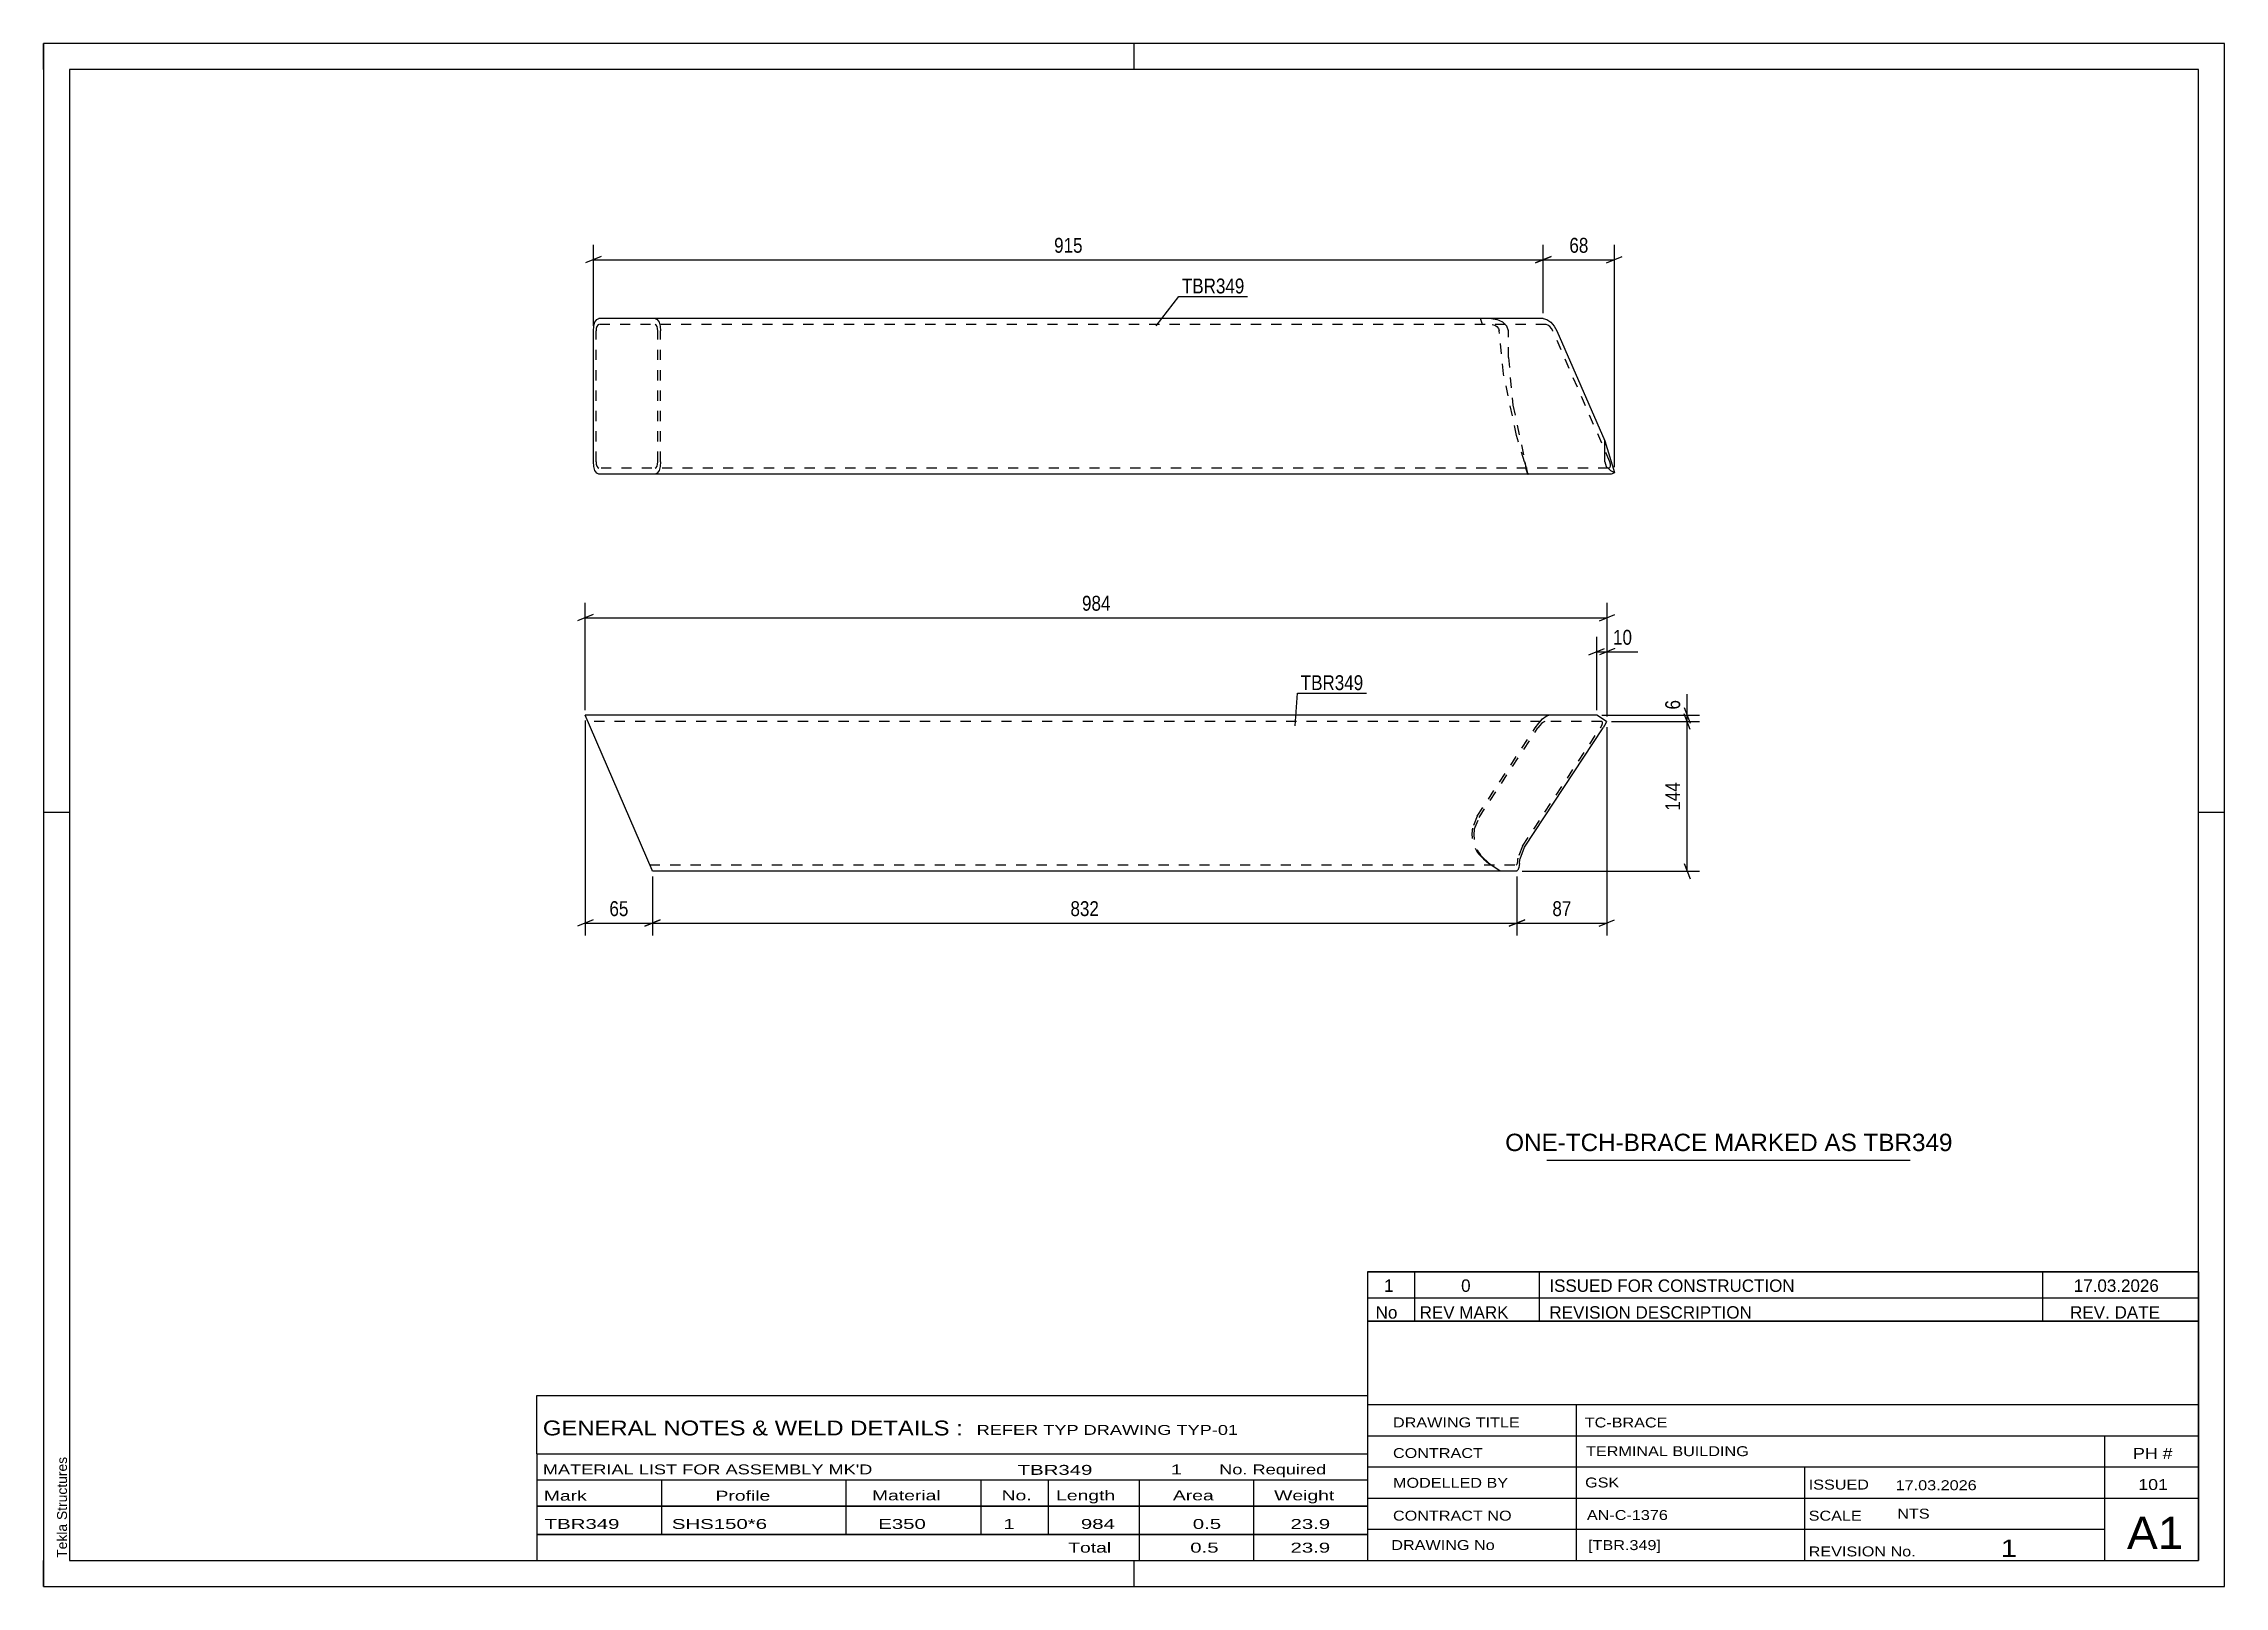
# Paper-space layout 'Layout1' of a CAD drawing. Header units: millimetres. Extents: x 0 to 420, y 0 to 297.
# The model-space entities are those that its viewports show. They can reach past a viewport. Long polylines and large blocks are cut down to what shows.
import ezdxf

# ---------------------------------------------------------------- set-up
doc = ezdxf.new("R2010")
doc.units = ezdxf.units.MM
doc.linetypes.add('DXK_LINE_DOT2', pattern=[3.9198, 1.9599, -1.9599])
doc.layers.add('Viewport layer', color=7, linetype='Continuous', plot=False)
doc.styles.add('Arial', font='ARIAL.TTF', dxfattribs={"height": 0.2})
doc.styles.add('Arial Narrow', font='ARIALN.TTF', dxfattribs={"height": 0.2})

# ---------------------------------------------------------------- blocks, each defined once
blk = doc.blocks.new('Unknown-580742626-1161')
at = {"color": 5, "linetype": 'Continuous'}
for p, q in [((420, 297), (0, 297)), ((0, 297), (0, 0)), ((0, 292), (0, 297)), ((210, 292), (210, 297)), ((420, 0), (420, 297)), ((415, 292), (5, 292)), ((5, 292), (5, 5)), ((415, 5), (415, 292)), ((5, 149), (0, 149)), ((420, 149), (415, 149)), ((0, 0), (0, 5)), ((5, 5), (415, 5)), ((210, 0), (210, 5)), ((0, 0), (420, 0))]:
    blk.add_line(p, q, dxfattribs=at)
at = {"color": 174, "linetype": 'Continuous', "style": 'Arial'}
blk.add_text('Tekla Structures', height=1.9102, rotation=90, dxfattribs=at).set_placement((4.5, 5.5))
blk = doc.blocks.new('Part-580742626-1270 - 1252')
at = {"color": 2, "linetype": 'Continuous'}
for p, q in [((299.11, 167.69), (104.33, 167.69)), ((117.18, 137.87), (104.33, 167.69)), ((285.21, 142.28), (300.34, 165.29)), ((300.97, 166.47), (299.11, 167.69)), ((300.87, 166.21), (300.34, 165.29)), ((300.97, 166.47), (300.87, 166.21)), ((284.27, 139.17), (284.14, 138.39)), ((284.27, 139.17), (284.29, 139.95)), ((284.29, 139.95), (284.35, 140.09)), ((284.35, 140.09), (285.21, 142.28)), ((117.26, 137.69), (117.18, 137.87)), ((283.75, 137.69), (117.26, 137.69)), ((283.75, 137.69), (283.8, 137.79)), ((283.8, 137.79), (283.93, 137.87)), ((284.14, 138.39), (283.93, 137.87))]:
    blk.add_line(p, q, dxfattribs=at)
at = {"color": 7, "linetype": 'DXK_LINE_DOT2'}
for p, q in [((300.09, 166.49), (104.84, 166.49)), ((276.09, 148.28), (287.27, 165.29)), ((276.45, 148.04), (287.8, 165.29)), ((284.84, 142.52), (299.82, 165.29)), ((287.27, 165.29), (287.96, 166.21)), ((288.14, 165.75), (287.8, 165.29)), ((287.96, 166.21), (288.7, 166.99)), ((288.51, 166.14), (288.14, 165.75)), ((288.85, 166.4), (288.51, 166.14)), ((288.7, 166.99), (289.38, 167.51)), ((289.11, 166.49), (288.85, 166.4)), ((289.38, 167.51), (289.9, 167.69)), ((299.82, 165.29), (300.08, 165.75)), ((300.08, 165.75), (300.23, 166.14)), ((300.23, 166.4), (300.09, 166.49)), ((300.23, 166.14), (300.23, 166.4)), ((276.09, 148.28), (275.17, 145.95)), ((275.54, 145.71), (276.45, 148.04)), ((116.75, 138.89), (116.71, 138.98)), ((116.75, 138.89), (283.62, 138.89)), ((276.35, 141.03), (277.32, 140.09)), ((277.44, 140.09), (276.71, 140.79)), ((277.32, 140.09), (278.31, 139.17)), ((277.44, 140.09), (277.93, 139.63)), ((277.93, 139.63), (278.36, 139.24)), ((280.54, 137.69), (278.31, 139.17)), ((279.47, 138.39), (278.31, 139.17)), ((278.36, 139.24), (278.44, 139.17)), ((278.44, 139.17), (278.66, 138.98)), ((278.66, 138.98), (278.8, 138.89)), ((283.62, 138.89), (283.75, 138.98)), ((283.75, 138.98), (283.86, 139.24)), ((283.86, 139.24), (283.92, 139.63)), ((283.92, 139.63), (283.93, 140.09)), ((284.84, 142.52), (283.93, 140.19)), ((283.93, 140.19), (283.93, 140.09)), ((280.54, 137.69), (279.47, 138.39))]:
    blk.add_line(p, q, dxfattribs=at)
for centre in [(281.71, 144.91), (282.08, 144.67)]:
    blk.add_arc(centre, 6.62, 170.9838, 215.9055, dxfattribs=at)
blk = doc.blocks.new('Part-580742626-1308 - 1306')
at = {"color": 2, "linetype": 'Continuous'}
for p, q in [((106.19, 243.4), (106.52, 243.92)), ((106.52, 243.92), (106.92, 244.1)), ((288.83, 244.1), (106.92, 244.1)), ((288.83, 244.1), (289.52, 243.92)), ((289.52, 243.92), (290.26, 243.4)), ((105.88, 241.7), (105.96, 242.62)), ((105.88, 216.5), (105.88, 241.7)), ((105.96, 242.62), (106.19, 243.4)), ((290.26, 243.4), (290.94, 242.62)), ((290.94, 242.62), (291.46, 241.7)), ((291.46, 241.7), (300.67, 220.56)), ((300.67, 220.56), (302.52, 214.46)), ((300.67, 216.5), (300.67, 220.56)), ((105.96, 215.58), (105.88, 216.5)), ((106.19, 214.81), (105.96, 215.58)), ((106.52, 214.29), (106.19, 214.81)), ((106.92, 214.1), (106.52, 214.29)), ((300.67, 216.5), (300.95, 215.58)), ((300.95, 215.58), (301.74, 214.81)), ((301.74, 214.81), (302.52, 214.46)), ((302.43, 214.29), (301.9, 214.1)), ((302.52, 214.46), (302.43, 214.29)), ((301.9, 214.1), (106.92, 214.1))]:
    blk.add_line(p, q, dxfattribs=at)
at = {"color": 7, "linetype": 'DXK_LINE_DOT2'}
for p, q in [((117.79, 244.1), (118.18, 243.92)), ((118.18, 243.92), (118.52, 243.4)), ((277.1, 242.9), (276.73, 244.1)), ((278.88, 244.1), (279.87, 243.92)), ((281.03, 243.4), (279.87, 243.92)), ((106.44, 242.16), (106.4, 241.7)), ((106.4, 216.5), (106.4, 241.7)), ((106.55, 242.55), (106.44, 242.16)), ((106.72, 242.81), (106.55, 242.55)), ((106.92, 242.9), (106.72, 242.81)), ((289.36, 242.9), (106.92, 242.9)), ((117.98, 242.81), (117.79, 242.9)), ((118.15, 242.55), (117.98, 242.81)), ((118.26, 242.16), (118.15, 242.55)), ((118.3, 241.7), (118.26, 242.16)), ((118.3, 216.5), (118.3, 241.7)), ((118.52, 243.4), (118.74, 242.62)), ((118.74, 242.62), (118.82, 241.7)), ((118.82, 216.5), (118.82, 241.7)), ((279, 242.9), (279.48, 242.81)), ((279.48, 242.81), (279.91, 242.55)), ((279.91, 242.55), (280.22, 242.16)), ((280.22, 242.16), (280.36, 241.7)), ((281.16, 233.41), (280.36, 241.7)), ((281.82, 242.62), (281.03, 243.4)), ((282.1, 241.7), (281.82, 242.62)), ((282.1, 236.6), (282.1, 241.7)), ((289.7, 242.81), (289.36, 242.9)), ((290.07, 242.55), (289.7, 242.81)), ((290.41, 242.16), (290.07, 242.55)), ((290.67, 241.7), (290.41, 242.16)), ((301.65, 216.5), (290.67, 241.7)), ((282.1, 236.6), (282.98, 227.41)), ((283.68, 221.54), (281.16, 233.41)), ((282.98, 227.41), (285.3, 216.5)), ((285.18, 216.5), (283.68, 221.54)), ((106.4, 216.5), (106.44, 216.04)), ((106.44, 216.04), (106.55, 215.65)), ((106.55, 215.65), (106.72, 215.39)), ((106.72, 215.39), (106.92, 215.3)), ((301.38, 215.3), (106.92, 215.3)), ((117.79, 215.3), (117.98, 215.39)), ((118.18, 214.29), (117.79, 214.1)), ((117.98, 215.39), (118.15, 215.65)), ((118.15, 215.65), (118.26, 216.04)), ((118.52, 214.81), (118.18, 214.29)), ((118.26, 216.04), (118.3, 216.5)), ((118.74, 215.58), (118.52, 214.81)), ((118.82, 216.5), (118.74, 215.58)), ((285.18, 216.5), (285.31, 216.04)), ((285.3, 216.5), (285.36, 216.02)), ((285.31, 216.04), (285.42, 215.65)), ((285.36, 216.02), (285.49, 215.58)), ((285.42, 215.65), (285.48, 215.39)), ((285.48, 215.39), (285.49, 215.3)), ((285.7, 214.81), (285.49, 215.58)), ((285.85, 214.13), (285.49, 215.3)), ((285.83, 214.29), (285.7, 214.81)), ((285.83, 214.29), (285.85, 214.13)), ((301.38, 215.3), (301.64, 215.39)), ((301.64, 215.39), (301.78, 215.65)), ((301.79, 216.04), (301.65, 216.5)), ((301.78, 215.65), (301.79, 216.04)), ((285.85, 214.13), (285.91, 214.1))]:
    blk.add_line(p, q, dxfattribs=at)
blk = doc.blocks.new('StraightDimension-580742626-1596 - 1252')
at = {"color": 7, "linetype": 'Continuous'}
for p, q in [((104.33, 166.69), (104.33, 125.29)), ((117.26, 136.69), (117.26, 125.29)), ((105.83, 128.29), (102.83, 127.09)), ((104.33, 127.69), (117.26, 127.69)), ((115.76, 127.09), (118.76, 128.29))]:
    blk.add_line(p, q, dxfattribs=at)
at = {"color": 0}
blk.add_wipeout([(113.22, 128.44), (113.22, 132.64), (108.37, 132.64), (108.37, 128.44)], dxfattribs=at)
at = {"color": 3, "style": 'Arial Narrow'}
blk.add_text('65', height=2.863, dxfattribs=at).set_placement((108.97, 129.04))
blk = doc.blocks.new('StraightDimension-580742626-1595 - 1252')
at = {"color": 7, "linetype": 'Continuous'}
for p, q in [((117.26, 136.69), (117.26, 125.29)), ((283.75, 136.69), (283.75, 125.29)), ((118.76, 128.29), (115.76, 127.09)), ((117.26, 127.69), (283.75, 127.69)), ((282.25, 127.09), (285.25, 128.29))]:
    blk.add_line(p, q, dxfattribs=at)
at = {"color": 0}
blk.add_wipeout([(203.85, 128.44), (203.85, 132.64), (197.16, 132.64), (197.16, 128.44)], dxfattribs=at)
at = {"color": 3, "style": 'Arial Narrow'}
blk.add_text('832', height=2.863, dxfattribs=at).set_placement((197.76, 129.04))
blk = doc.blocks.new('StraightDimension-580742626-1594 - 1252')
at = {"color": 7, "linetype": 'Continuous'}
for p, q in [((301.07, 165.4), (301.07, 125.29)), ((283.75, 136.69), (283.75, 125.29)), ((285.25, 128.29), (282.25, 127.09)), ((283.75, 127.69), (301.07, 127.69)), ((299.57, 127.09), (302.57, 128.29))]:
    blk.add_line(p, q, dxfattribs=at)
at = {"color": 0}
blk.add_wipeout([(294.84, 128.44), (294.84, 132.64), (289.98, 132.64), (289.98, 128.44)], dxfattribs=at)
at = {"color": 3, "style": 'Arial Narrow'}
blk.add_text('87', height=2.863, dxfattribs=at).set_placement((290.58, 129.04))
blk = doc.blocks.new('StraightDimension-580742626-1655 - 1252')
at = {"color": 7, "linetype": 'Continuous'}
for p, q in [((104.33, 168.69), (104.33, 189.33)), ((301.13, 167.49), (301.13, 189.33)), ((105.83, 187.08), (102.83, 185.88)), ((104.33, 186.48), (301.13, 186.48)), ((299.63, 185.88), (302.63, 187.08))]:
    blk.add_line(p, q, dxfattribs=at)
at = {"color": 0}
blk.add_wipeout([(206.07, 187.23), (206.07, 191.43), (199.39, 191.43), (199.39, 187.23)], dxfattribs=at)
at = {"color": 3, "style": 'Arial Narrow'}
blk.add_text('984', height=2.863, dxfattribs=at).set_placement((199.99, 187.83))
blk = doc.blocks.new('StraightDimension-580742626-1668 - 1252')
at = {"color": 7, "linetype": 'Continuous'}
for p, q in [((299.11, 168.69), (299.11, 182.78)), ((301.13, 167.49), (301.13, 182.78)), ((297.61, 179.33), (300.61, 180.53)), ((299.11, 179.93), (301.13, 179.93)), ((302.63, 180.53), (299.63, 179.33))]:
    blk.add_line(p, q, dxfattribs=at)
at = {"color": 0}
blk.add_wipeout([(306.51, 180.68), (306.51, 184.88), (301.66, 184.88), (301.66, 180.68)], dxfattribs=at)
at = {"color": 7, "linetype": 'Continuous'}
blk.add_line((301.13, 179.93), (307.04, 179.93), dxfattribs=at)
blk.add_line((301.13, 179.93), (307.04, 179.93), dxfattribs=at)
at = {"color": 3, "style": 'Arial Narrow'}
blk.add_text('10', height=2.863, dxfattribs=at).set_placement((302.26, 181.28))
blk = doc.blocks.new('StraightDimension-580742626-1685 - 1252')
at = {"color": 7, "linetype": 'Continuous'}
for p, q in [((315.93, 169.19), (317.13, 166.19)), ((300.11, 167.69), (318.93, 167.69)), ((301.97, 166.47), (318.93, 166.47)), ((317.13, 164.97), (315.93, 167.97)), ((316.53, 166.47), (316.53, 167.69))]:
    blk.add_line(p, q, dxfattribs=at)
at = {"color": 0}
blk.add_wipeout([(315.78, 171.24), (311.58, 171.24), (311.58, 168.21), (315.78, 168.21)], dxfattribs=at)
at = {"color": 7, "linetype": 'Continuous'}
blk.add_line((316.53, 167.69), (316.53, 171.77), dxfattribs=at)
blk.add_line((316.53, 167.69), (316.53, 171.77), dxfattribs=at)
at = {"color": 3, "style": 'Arial Narrow'}
blk.add_text('6', height=2.86, rotation=90.0002, dxfattribs=at).set_placement((315.18, 168.81))
blk = doc.blocks.new('StraightDimension-580742626-1686 - 1252')
at = {"color": 7, "linetype": 'Continuous'}
for p, q in [((301.97, 166.47), (318.93, 166.47)), ((317.13, 164.97), (315.93, 167.97)), ((316.53, 137.69), (316.53, 166.47)), ((315.93, 139.19), (317.13, 136.19)), ((284.75, 137.69), (318.93, 137.69))]:
    blk.add_line(p, q, dxfattribs=at)
at = {"color": 0}
blk.add_wipeout([(315.78, 155.42), (311.58, 155.42), (311.58, 148.74), (315.78, 148.74)], dxfattribs=at)
at = {"color": 3, "style": 'Arial Narrow'}
blk.add_text('144', height=2.863, rotation=90.0002, dxfattribs=at).set_placement((315.18, 149.34))
blk = doc.blocks.new('StraightDimension-580742626-1722 - 1306')
at = {"color": 7, "linetype": 'Continuous'}
for p, q in [((288.83, 245.1), (288.83, 258.24)), ((302.52, 215.46), (302.52, 258.24)), ((290.33, 255.99), (287.33, 254.79)), ((288.83, 255.39), (302.52, 255.39)), ((301.02, 254.79), (304.02, 255.99))]:
    blk.add_line(p, q, dxfattribs=at)
at = {"color": 0}
blk.add_wipeout([(298.11, 256.14), (298.11, 260.34), (293.25, 260.34), (293.25, 256.14)], dxfattribs=at)
at = {"color": 3, "style": 'Arial Narrow'}
blk.add_text('68', height=2.863, dxfattribs=at).set_placement((293.85, 256.74))
blk = doc.blocks.new('StraightDimension-580742626-1723 - 1306')
at = {"color": 7, "linetype": 'Continuous'}
for p, q in [((105.88, 242.7), (105.88, 258.24)), ((288.83, 245.1), (288.83, 258.24)), ((107.38, 255.99), (104.38, 254.79)), ((105.88, 255.39), (288.83, 255.39)), ((287.33, 254.79), (290.33, 255.99))]:
    blk.add_line(p, q, dxfattribs=at)
at = {"color": 0}
blk.add_wipeout([(200.7, 256.14), (200.7, 260.34), (194.02, 260.34), (194.02, 256.14)], dxfattribs=at)
at = {"color": 3, "style": 'Arial Narrow'}
blk.add_text('915', height=2.863, dxfattribs=at).set_placement((194.62, 256.74))
blk = doc.blocks.new('Unknown-580742626-1817')
at = {"color": 7, "linetype": 'Continuous'}
for p, q in [((255, 51.05), (255, 5)), ((255, 51.05), (415, 51.05)), ((415, 51), (415, 5)), ((255, 35), (415, 35)), ((295.14, 35), (295.14, 5)), ((255, 29), (415, 29)), ((397, 5.05), (397, 29.05)), ((255, 23), (415, 23)), ((339.14, 23), (339.14, 5)), ((255, 17), (415, 17)), ((255, 11), (397, 11)), ((255, 5), (415, 5))]:
    blk.add_line(p, q, dxfattribs=at)
at = {"color": 7, "style": 'Arial Narrow'}
for s, height, width, p in [('DRAWING TITLE', 1.9089, 1.425378, (259.88, 30.61)), ('TC-BRACE', 1.909, 1.425378, (296.81, 30.59)), ('CONTRACT', 1.909, 1.425378, (259.88, 24.71)), ('TERMINAL BUILDING', 1.9089, 1.425378, (297.06, 25.07)), ('MODELLED BY', 1.9089, 1.425378, (259.88, 18.98)), ('GSK', 1.909, 1.425378, (296.88, 19.04)), ('ISSUED', 1.909, 1.425378, (339.94, 18.64)), ('17.03.2026', 1.909, 1.425378, (356.69, 18.52)), ('CONTRACT NO', 1.9089, 1.425378, (259.88, 12.66)), ('AN-C-1376', 1.909, 1.425378, (297.23, 12.78)), ('SCALE', 1.909, 1.425378, (339.94, 12.65)), ('A1', 6.204, 1.25, (401.24, 7.2)), ('DRAWING No', 1.909, 1.425378, (259.56, 7)), ('[TBR.349]', 1.909, 1.425378, (297.46, 6.99)), ('1', 3.34, 1.5, (376.91, 5.68)), ('REVISION No.', 1.9089, 1.425378, (339.94, 5.77))]:
    blk.add_text(s, height=height, dxfattribs=dict(at, width=width)).set_placement(p)
at = {"color": 7, "linetype": 'Continuous', "style": 'Arial Narrow'}
for s, height, width, p in [('PH #', 2.1, 1.42538, (402.4, 24.55)), ('101', 2.1, 1.42538, (403.41, 18.55)), ('NTS', 1.909, 1.425378, (357, 13.05))]:
    blk.add_text(s, height=height, dxfattribs=dict(at, width=width)).set_placement(p)
blk = doc.blocks.new('Unknown-580742626-1818')
at = {"color": 7, "linetype": 'Continuous'}
for p, q in [((255, 60.55), (415, 60.55)), ((415, 60.55), (255, 60.55)), ((255, 60.55), (255, 55.55)), ((264, 60.55), (264, 55.55)), ((288, 60.55), (288, 55.55)), ((385, 60.55), (385, 55.55)), ((415, 60.55), (415, 55.55)), ((255, 55.55), (415, 55.55)), ((255, 55.55), (255, 51.05)), ((255, 55.55), (415, 55.55)), ((264, 55.55), (264, 51.05)), ((288, 55.55), (288, 51.05)), ((385, 55.55), (385, 51.05)), ((415, 55.55), (415, 51.05)), ((415, 51.05), (255, 51.05))]:
    blk.add_line(p, q, dxfattribs=at)
at = {"color": 7, "linetype": 'Continuous', "style": 'Arial Narrow'}
for s, height, width, p in [('1', 2.39, 1.196471, (258.16, 56.7)), ('0', 2.39, 1.196471, (273, 56.7)), ('ISSUED FOR CONSTRUCTION', 2.3861, 1.196471, (290, 56.7)), ('17.03.2026', 2.386, 1.196471, (391, 56.7)), ('No', 2.386, 1.2, (256.54, 51.55)), ('REV MARK', 2.386, 1.2, (265, 51.55)), ('REVISION DESCRIPTION', 2.3861, 1.2, (290, 51.55)), ('REV. DATE', 2.386, 1.2, (390.28, 51.55))]:
    blk.add_text(s, height=height, dxfattribs=dict(at, width=width)).set_placement(p)
blk = doc.blocks.new('Unknown-580742626-1819')
at = {"color": 7, "linetype": 'Continuous'}
for p, q in [((95, 36.75), (255, 36.75)), ((95, 25.5), (95, 36.75)), ((255, 36.75), (255, 25.5)), ((95, 25.5), (255, 25.5)), ((95, 25.5), (95, 20.5)), ((255, 25.5), (255, 20.5)), ((95, 20.5), (255, 20.5)), ((95, 20.5), (95, 15.5)), ((119, 20.5), (119, 15.5)), ((154.5, 20.5), (154.5, 15.5)), ((180.5, 20.5), (180.5, 15.5)), ((193.5, 20.5), (193.5, 15.5)), ((211, 20.5), (211, 15.5)), ((233, 20.5), (233, 15.5)), ((255, 20.5), (255, 15.5)), ((95, 15.5), (255, 15.5)), ((95, 15.45), (95, 10.05)), ((95, 15.45), (255, 15.45)), ((119, 15.5), (119, 10)), ((154.5, 15.5), (154.5, 10)), ((180.5, 15.5), (180.5, 10)), ((193.5, 15.5), (193.5, 10)), ((211, 15.5), (211, 10)), ((233, 15.5), (233, 10)), ((255, 15.45), (255, 10.05)), ((95, 10.05), (255, 10.05)), ((95, 10), (255, 10)), ((95, 10), (95, 5)), ((211, 10), (211, 5)), ((233, 10), (233, 5)), ((255, 10), (255, 5)), ((95, 5), (255, 5))]:
    blk.add_line(p, q, dxfattribs=at)
at = {"color": 7, "style": 'Arial Narrow'}
for s, height, width, p in [('GENERAL NOTES & WELD DETAILS :', 2.8633, 1.4, (96.15, 29.06)), ('REFER TYP DRAWING TYP-01', 1.9089, 1.6, (179.7, 29.16)), ("MATERIAL LIST FOR ASSEMBLY MK'D", 1.9089, 1.6, (96.15, 21.56)), ('TBR349', 1.909, 1.794707, (187.59, 21.47)), ('1', 1.91, 1.794707, (217.08, 21.56)), ('No. Required', 1.9089, 1.6, (226.41, 21.56)), ('Mark', 1.909, 1.7, (96.34, 16.5)), ('Profile', 1.909, 1.7, (129.41, 16.5)), ('Material', 1.909, 1.7, (159.54, 16.56)), ('No.', 1.909, 1.7, (184.5, 16.56)), ('Length', 1.909, 1.7, (195, 16.56)), ('Area', 1.909, 1.7, (217.5, 16.56)), ('Weight', 1.909, 1.7, (237, 16.56))]:
    blk.add_text(s, height=height, dxfattribs=dict(at, width=width)).set_placement(p)
at = {"color": 7, "linetype": 'Continuous', "style": 'Arial Narrow'}
for s, height, width, p in [('TBR349', 1.909, 1.794707, (96.5, 11.06)), ('SHS150*6', 1.909, 1.794707, (121, 11.06)), ('E350', 1.909, 1.794707, (160.74, 11.06)), ('1', 1.91, 1.794707, (184.86, 11.06)), ('984', 1.909, 1.794707, (199.77, 11.06)), ('0.5', 1.909, 1.794707, (221.32, 11.06)), ('23.9', 1.909, 1.794707, (240.14, 11.06)), ('Total', 1.909, 1.7, (197.33, 6.5)), ('0.5', 1.909, 1.794707, (220.83, 6.5)), ('23.9', 1.909, 1.794707, (240.14, 6.5))]:
    blk.add_text(s, height=height, dxfattribs=dict(at, width=width)).set_placement(p)
blk = doc.blocks.new('Unknown-580742626-1820')
at = {"color": 7, "linetype": 'Continuous'}
blk.add_line((289.5, 82.05), (359.5, 82.05), dxfattribs=at)
at = {"color": 7, "style": 'Arial'}
blk.add_text('ONE-TCH-BRACE MARKED AS TBR349', height=3.3428, dxfattribs=at).set_placement((281.49, 83.8))
blk = doc.blocks.new('Mark-580742626-1265 - 1252')
at = {"color": 0}
blk.add_wipeout([(254.16, 172.54), (254.16, 175.54), (242.11, 175.54), (242.11, 172.54)], dxfattribs=at)
blk.add_wipeout([(254.16, 172.54), (254.16, 175.54), (242.11, 175.54), (242.11, 172.54)], dxfattribs=at)
at = {"color": 30, "linetype": 'Continuous'}
for p, q in [((241.01, 165.64), (241.51, 171.94)), ((241.51, 171.94), (254.76, 171.94))]:
    blk.add_line(p, q, dxfattribs=at)
at = {"color": 3, "style": 'Arial Narrow'}
blk.add_text('TBR349', height=2.863, dxfattribs=at).set_placement((242.11, 172.54))
blk = doc.blocks.new('Mark-580742626-1742 - 1306')
at = {"color": 0}
blk.add_wipeout([(231.27, 248.91), (231.27, 251.91), (219.22, 251.91), (219.22, 248.91)], dxfattribs=at)
blk.add_wipeout([(231.27, 248.91), (231.27, 251.91), (219.22, 251.91), (219.22, 248.91)], dxfattribs=at)
at = {"color": 30, "linetype": 'Continuous'}
for p, q in [((214.3, 242.69), (218.62, 248.31)), ((218.62, 248.31), (231.87, 248.31))]:
    blk.add_line(p, q, dxfattribs=at)
at = {"color": 3, "style": 'Arial Narrow'}
blk.add_text('TBR349', height=2.863, dxfattribs=at).set_placement((219.22, 248.91))

msp = doc.modelspace()

# ---------------------------------------------------------------- block references
for name in ['Unknown-580742626-1161', 'Part-580742626-1308 - 1306', 'Part-580742626-1270 - 1252', 'Unknown-580742626-1820', 'Unknown-580742626-1818', 'Unknown-580742626-1817', 'Unknown-580742626-1819']:
    msp.add_blockref(name, (0, 0))

# ---------------------------------------------------------------- next in the draw order: block references
for name in ['StraightDimension-580742626-1722 - 1306', 'StraightDimension-580742626-1596 - 1252']:
    msp.add_blockref(name, (0, 0))

# ---------------------------------------------------------------- next in the draw order: block references
for name in ['StraightDimension-580742626-1723 - 1306', 'StraightDimension-580742626-1595 - 1252']:
    msp.add_blockref(name, (0, 0))

# ---------------------------------------------------------------- next in the draw order: block references
for name in ['Mark-580742626-1742 - 1306', 'StraightDimension-580742626-1594 - 1252']:
    msp.add_blockref(name, (0, 0))

# ---------------------------------------------------------------- next in the draw order: block references
msp.add_blockref('StraightDimension-580742626-1655 - 1252', (0, 0))

# ---------------------------------------------------------------- next in the draw order: block references
for name in ['StraightDimension-580742626-1668 - 1252', 'Mark-580742626-1265 - 1252']:
    msp.add_blockref(name, (0, 0))

# ---------------------------------------------------------------- next in the draw order: block references
msp.add_blockref('StraightDimension-580742626-1685 - 1252', (0, 0))

# ---------------------------------------------------------------- next in the draw order: block references
msp.add_blockref('StraightDimension-580742626-1686 - 1252', (0, 0))

psp = doc.layouts.get("Layout1")

# ---------------------------------------------------------------- viewports
at = {"layer": 'Viewport layer', "view_target_point": (210, 148.5)}
psp.add_viewport(center=(210, 148.5), size=(420, 297), view_center_point=(0, 0), view_height=297, dxfattribs=at)

doc.saveas('drawing.dxf')
